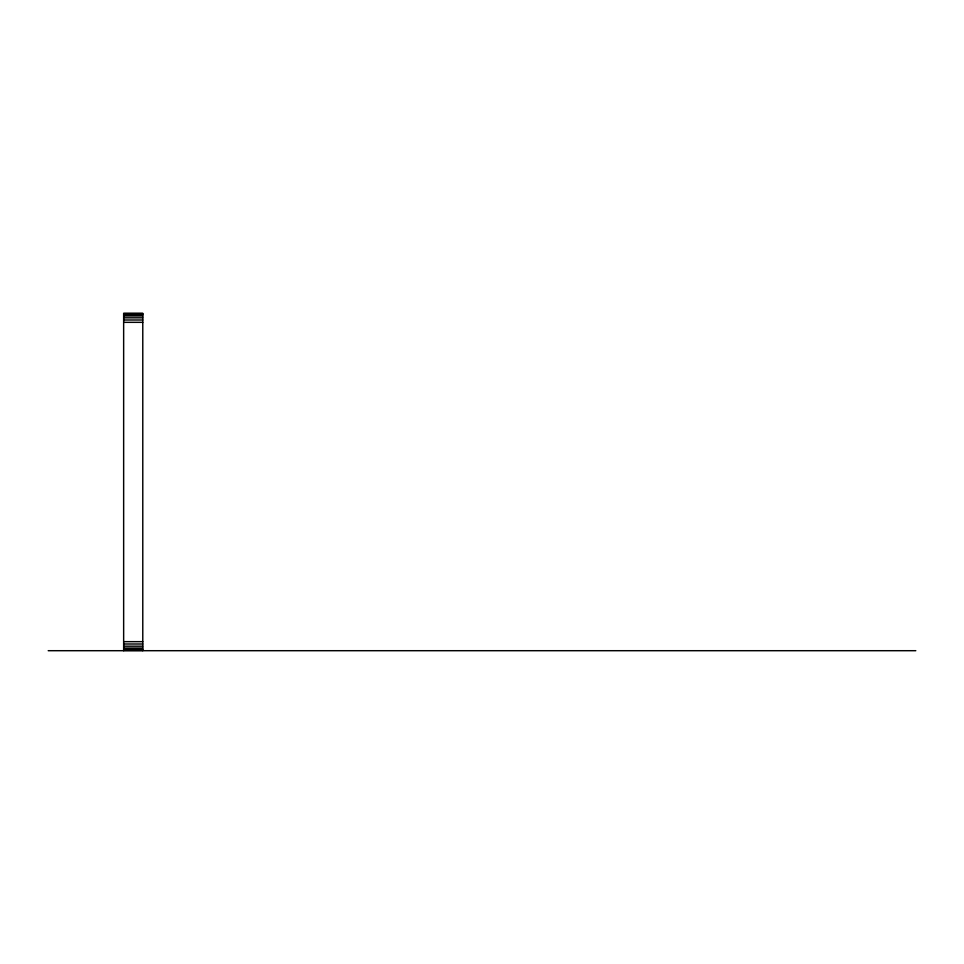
<?xml version="1.0" encoding="UTF-8"?>
<svg xmlns="http://www.w3.org/2000/svg" width="964" height="964" viewBox="0 0 964 964"><rect width="100%" height="100%" fill="white"/><g stroke="black" fill="none" stroke-linecap="round" stroke-linejoin="round"><path stroke-width="1.45" d="M123.645 313.613L142.78 313.613M123.645 314.505L142.78 314.505M123.645 315.951L142.78 315.951M123.645 317.819L142.78 317.819M123.645 320L142.78 320M123.645 322.338L142.78 322.338M123.645 641.663L142.78 641.663M123.645 644L142.78 644M123.645 646.181L142.78 646.181M123.645 648.049L142.78 648.049M123.645 649.495L142.78 649.495M123.645 650.387L142.78 650.387M48.2 650.7L915.8 650.7M142.78 650.7L142.78 313.3L123.645 313.3L123.645 650.7"/></g></svg>
